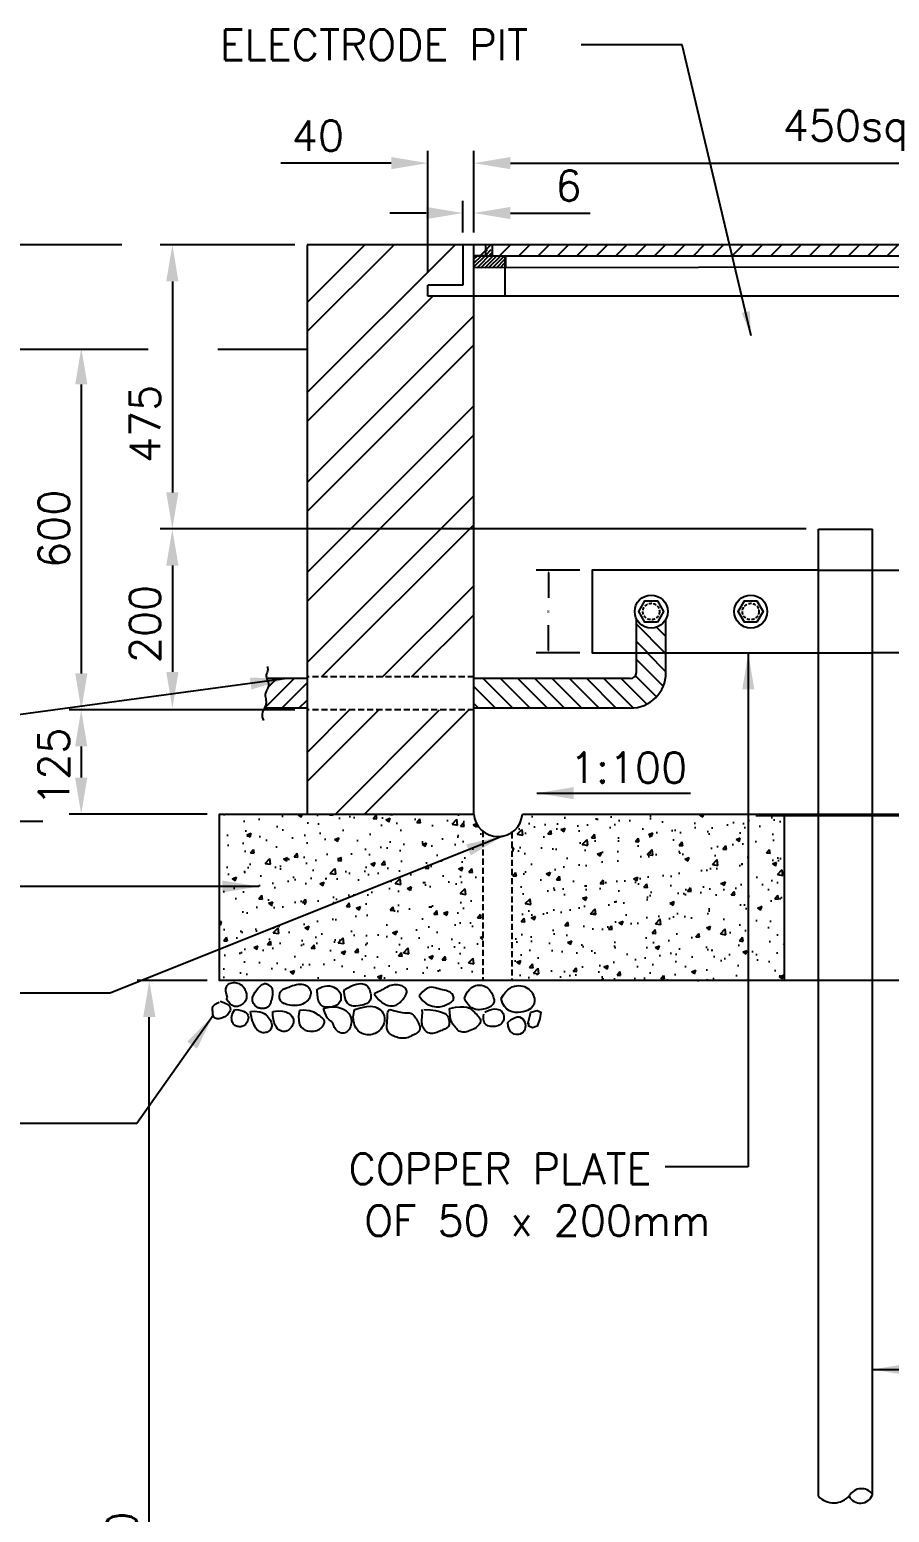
# Model space of a CAD drawing. Header units: inches. Extents: x 1917 to 3477, y 820 to 1550.
# Drawn here: x 2037.5 to 2108.1, y 891.2 to 1013 of the extents above; entities that cross this region are included whole.
import ezdxf
from ezdxf.enums import TextEntityAlignment as Align

# ---------------------------------------------------------------- set-up
doc = ezdxf.new("R2010")
doc.units = ezdxf.units.IN
doc.header["$MEASUREMENT"] = 0
doc.linetypes.add('DASHED', pattern=[0.75, 0.5, -0.25])
doc.linetypes.add('HIDDEN', pattern=[0.375, 0.25, -0.125])
doc.layers.get('DEFPOINTS').update_dxf_attribs({"color": 8})
for name, color, linetype in [('DIM', 1, 'Continuous'), ('DWG', 7, 'Continuous'), ('ELEC', 7, 'Continuous'), ('G-TEXT', 4, 'Continuous'), ('GROUNDING', 3, 'Continuous'), ('TXT30', 2, 'Continuous')]:
    doc.layers.add(name, color=color, linetype=linetype)
doc.styles.add('ROMANS', font='romans.shx')
doc.styles.add('romans1', font='romans.shx')
doc.styles.get("Standard").update_dxf_attribs({"font": 'arial.ttf'})
doc.dimstyles.new('SECTIONS', dxfattribs={"dimtxt": 2.5, "dimasz": 3, "dimexe": 1, "dimexo": 1, "dimgap": 1, "dimtad": 1, "dimdec": 0, "dimlfac": 20, "dimzin": 0, "dimdsep": 46, "dimtxsty": 'romans1', "dimcen": 0.625, "dimclrd": 1, "dimclre": 1, "dimclrt": 256, "dimadec": 0, "dimazin": 0, "dimtfac": 1, "dimtdec": 0, "dimtofl": 0, "dimtmove": 0, "dimatfit": 3, "dimfxl": 1, "dimtolj": 1, "dimtzin": 0, "dimarcsym": 0})
doc.dimstyles.get("Standard").update_dxf_attribs({"dimtxt": 0.18, "dimasz": 0.18, "dimexe": 0.18, "dimexo": 0.0625, "dimgap": 0.09, "dimtad": 0, "dimtih": 1, "dimtoh": 1, "dimdec": 4, "dimzin": 0, "dimdsep": 46, "dimtxsty": 'Standard', "dimcen": 0.09, "dimadec": 0, "dimazin": 0, "dimtfac": 1, "dimtdec": 4, "dimtofl": 0, "dimtmove": 0, "dimatfit": 3, "dimfxl": 1, "dimtolj": 1, "dimtzin": 0, "dimarcsym": 0})
pattern_1 = [(50, (-3340.1155, -1039.5532), (3.5863009, -0.3137607), [0.375, -4.125]), (355, (-3340.1155, -1039.5532), (-0.6937567, 3.7609607), [0.3, -3.3]), (100.4514, (-3339.8166, -1039.5794), (2.892547, 3.4471977), [0.318701, -3.5057106]), (46.1842, (-3340.1155, -1038.553), (5.3362052, -0.827595), [0.5625, -6.1875]), (96.6356, (-3339.671, -1038.622), (4.6733135, 4.8705894), [0.4780514, -5.258565]), (351.1842, (-3340.1155, -1038.553), (4.6733097, 4.870593), [0.45, -4.95]), (21, (-3339.6155, -1038.8032), (2.9845353, -2.0130945), [0.375, -4.125]), (326, (-3339.6155, -1038.8032), (1.2165767, 3.6257502), [0.3, -3.3]), (71.4514, (-3339.3668, -1038.971), (4.2011131, 1.6126525), [0.318701, -3.5057106]), (37.5, (-3340.1155, -1039.5532), (0.06079928, 1.66446927), [0, -3.26, 0, -3.35, 0, -3.3125]), (7.5, (-3340.1155, -1039.5532), (1.3153477, 1.97205856), [0, -1.91, 0, -3.185, 0, -1.2625]), (327.5, (-3341.2305, -1039.5532), (2.66911218, -0.11277436), [0, -1.25, 0, -3.9, 0, -5.175]), (317.5, (-3341.7305, -1039.5532), (2.9159308, 0.5005249), [0, -1.625, 0, -2.59, 0, -3.675])]

# ---------------------------------------------------------------- blocks, each defined once
blk = doc.blocks.new('*X11')
at = {"color": 0}
for p, q in [((90.09, 253.79), (91.12, 254.81)), ((90.09, 254.14), (90.77, 254.81)), ((90.09, 254.5), (90.41, 254.81)), ((90.37, 253.71), (91.75, 255.09)), ((90.72, 253.71), (91.83, 254.81)), ((91.08, 253.71), (92.18, 254.81)), ((91.15, 254.84), (91.67, 255.37)), ((91.15, 255.2), (91.32, 255.37)), ((91.43, 253.71), (92.53, 254.81)), ((91.78, 253.71), (92.89, 254.81)), ((92.14, 253.71), (92.95, 254.53)), ((92.49, 253.71), (92.95, 254.18)), ((92.84, 253.71), (92.95, 253.82))]:
    blk.add_line(p, q, dxfattribs=at)
blk = doc.blocks.new('*X10')
at = {"color": 0}
for p, q in [((89.59, 261.07), (90.59, 262.07)), ((91.36, 261.07), (92.36, 262.07)), ((93.13, 261.07), (94.13, 262.07)), ((94.89, 261.07), (95.89, 262.07)), ((96.66, 261.07), (97.66, 262.07)), ((98.43, 261.07), (99.43, 262.07)), ((100.2, 261.07), (101.2, 262.07)), ((101.97, 261.07), (102.97, 262.07)), ((103.73, 261.07), (104.73, 262.07)), ((105.5, 261.07), (106.5, 262.07)), ((107.27, 261.07), (108.27, 262.07)), ((109.04, 261.07), (110.04, 262.07)), ((110.8, 261.07), (111.8, 262.07)), ((112.57, 261.07), (113.57, 262.07)), ((114.34, 261.07), (115.34, 262.07)), ((116.11, 261.07), (117.11, 262.07)), ((117.88, 261.07), (118.88, 262.07)), ((119.64, 261.07), (120.64, 262.07)), ((121.41, 261.07), (122.41, 262.07)), ((123.18, 261.07), (124.18, 262.07)), ((124.95, 261.07), (125.95, 262.07)), ((126.71, 261.07), (127.71, 262.07)), ((128.48, 261.07), (129.48, 262.07)), ((130.25, 261.07), (131.25, 262.07)), ((132.02, 261.07), (133.02, 262.07)), ((133.79, 261.07), (134.79, 262.07)), ((135.55, 261.07), (136.55, 262.07)), ((137.32, 261.07), (138.32, 262.07)), ((139.09, 261.07), (140.09, 262.07)), ((140.86, 261.07), (141.86, 262.07)), ((142.62, 261.07), (143.62, 262.07)), ((144.39, 261.07), (145.39, 262.07)), ((146.16, 261.07), (147.16, 262.07)), ((147.93, 261.07), (148.93, 262.07)), ((149.7, 261.07), (150.7, 262.07)), ((151.46, 261.07), (152.46, 262.07)), ((153.23, 261.07), (154.23, 262.07)), ((155, 261.07), (156, 262.07)), ((156.77, 261.07), (157.77, 262.07)), ((158.53, 261.07), (159.53, 262.07)), ((160.3, 261.07), (161.3, 262.07))]:
    blk.add_line(p, q, dxfattribs=at)
blk = doc.blocks.new('*D65')
at = {"layer": 'DEFPOINTS', "color": 0, "transparency": 16777216}
for p in [(2073.99, 1002.01), (2073.99, 995.3), (2070.21, 991.99)]:
    blk.add_point(p, dxfattribs=at)
at = {"layer": 'DIM', "color": 1, "lineweight": -2, "transparency": 16777216}
for p, q in [((2070.21, 992.99), (2070.21, 1003.01)), ((2073.99, 996.3), (2073.99, 1003.01)), ((2067.21, 1002.01), (2058.16, 1002.01)), ((2076.99, 1002.01), (2079.99, 1002.01))]:
    blk.add_line(p, q, dxfattribs=at)
at = {"layer": 'DIM', "color": 1, "transparency": 16777216}
for points in [[(2067.21, 1002.51), (2067.21, 1001.51), (2070.21, 1002.01)], [(2076.99, 1002.51), (2076.99, 1001.51), (2073.99, 1002.01)]]:
    blk.add_solid(points, dxfattribs=at)
at = {"layer": 'DIM', "color": 7, "transparency": 16777216, "insert": (2061.19, 1004.26), "char_height": 2.5, "attachment_point": 5, "style": 'romans1'}
blk.add_mtext('\\A1;40', dxfattribs=at)
blk = doc.blocks.new('*D56')
at = {"layer": 'DEFPOINTS', "color": 0, "transparency": 16777216}
for p in [(2073.99, 997.91), (2073.09, 995.3), (2073.99, 995.3)]:
    blk.add_point(p, dxfattribs=at)
at = {"layer": 'DIM', "color": 1, "lineweight": -2, "transparency": 16777216}
for p, q in [((2073.09, 996.3), (2073.09, 998.91)), ((2073.99, 996.3), (2073.99, 998.91)), ((2070.09, 997.91), (2067.09, 997.91)), ((2076.99, 997.91), (2083.54, 997.91))]:
    blk.add_line(p, q, dxfattribs=at)
at = {"layer": 'DIM', "color": 1, "transparency": 16777216}
for points in [[(2070.09, 998.41), (2070.09, 997.41), (2073.09, 997.91)], [(2076.99, 998.41), (2076.99, 997.41), (2073.99, 997.91)]]:
    blk.add_solid(points, dxfattribs=at)
at = {"layer": 'DIM', "color": 7, "transparency": 16777216, "insert": (2081.76, 1000.16), "char_height": 2.5, "attachment_point": 5, "style": 'romans1'}
blk.add_mtext('\\A1;6', dxfattribs=at)
blk = doc.blocks.new('*D57')
at = {"layer": 'DEFPOINTS', "color": 0, "transparency": 16777216}
for p in [(2134.97, 1002.01), (2073.99, 999.33), (2134.97, 994.4)]:
    blk.add_point(p, dxfattribs=at)
at = {"layer": 'DIM', "color": 1, "lineweight": -2, "transparency": 16777216}
for p, q in [((2073.99, 1000.33), (2073.99, 1003.01)), ((2134.97, 995.4), (2134.97, 1003.01)), ((2076.99, 1002.01), (2131.97, 1002.01))]:
    blk.add_line(p, q, dxfattribs=at)
at = {"layer": 'DIM', "color": 1, "transparency": 16777216}
for points in [[(2076.99, 1002.51), (2076.99, 1001.51), (2073.99, 1002.01)], [(2131.97, 1002.51), (2131.97, 1001.51), (2134.97, 1002.01)]]:
    blk.add_solid(points, dxfattribs=at)
at = {"layer": 'DIM', "color": 7, "transparency": 16777216, "insert": (2104.48, 1004.68), "char_height": 2.5, "attachment_point": 5, "style": 'romans1'}
blk.add_mtext('\\A1;450sq', dxfattribs=at)
blk = doc.blocks.new('*D59')
at = {"layer": 'DEFPOINTS', "color": 0, "transparency": 16777216}
for p in [(2060.31, 995.3), (2049.25, 971.96), (2102.26, 971.96)]:
    blk.add_point(p, dxfattribs=at)
at = {"layer": 'DIM', "color": 1, "lineweight": -2, "transparency": 16777216}
for p, q in [((2059.31, 995.3), (2048.25, 995.3)), ((2049.25, 992.3), (2049.25, 974.96)), ((2101.26, 971.96), (2048.25, 971.96))]:
    blk.add_line(p, q, dxfattribs=at)
at = {"layer": 'DIM', "color": 1, "transparency": 16777216}
for points in [[(2048.75, 992.3), (2049.75, 992.3), (2049.25, 995.3)], [(2048.75, 974.96), (2049.75, 974.96), (2049.25, 971.96)]]:
    blk.add_solid(points, dxfattribs=at)
at = {"layer": 'DIM', "color": 7, "transparency": 16777216, "insert": (2047, 980.59), "char_height": 2.5, "attachment_point": 5, "rotation": 90, "style": 'romans1'}
blk.add_mtext('\\A1;475', dxfattribs=at)
blk = doc.blocks.new('*D60')
at = {"layer": 'DEFPOINTS', "color": 0, "transparency": 16777216}
for p in [(2049.25, 971.96), (2049.25, 957.22), (2049.25, 957.22)]:
    blk.add_point(p, dxfattribs=at)
at = {"layer": 'DIM', "color": 1, "lineweight": -2, "transparency": 16777216}
blk.add_line((2049.25, 968.96), (2049.25, 960.22), dxfattribs=at)
at = {"layer": 'DIM', "color": 1, "transparency": 16777216}
for points in [[(2048.75, 968.96), (2049.75, 968.96), (2049.25, 971.96)], [(2048.75, 960.22), (2049.75, 960.22), (2049.25, 957.22)]]:
    blk.add_solid(points, dxfattribs=at)
at = {"layer": 'DIM', "color": 7, "transparency": 16777216, "insert": (2047, 964.16), "char_height": 2.5, "attachment_point": 5, "rotation": 90, "style": 'romans1'}
blk.add_mtext('\\A1;200', dxfattribs=at)
blk = doc.blocks.new('*D61')
at = {"layer": 'DEFPOINTS', "color": 0, "transparency": 16777216}
for p in [(2041.78, 986.83), (2041.78, 957.1), (2060.31, 957.1)]:
    blk.add_point(p, dxfattribs=at)
at = {"layer": 'DIM', "color": 1, "lineweight": -2, "transparency": 16777216}
for p, q in [((2041.78, 983.83), (2041.78, 960.1)), ((2059.31, 957.1), (2040.78, 957.1))]:
    blk.add_line(p, q, dxfattribs=at)
at = {"layer": 'DIM', "color": 1, "transparency": 16777216}
for points in [[(2041.28, 983.83), (2042.28, 983.83), (2041.78, 986.83)], [(2041.28, 960.1), (2042.28, 960.1), (2041.78, 957.1)]]:
    blk.add_solid(points, dxfattribs=at)
at = {"layer": 'DIM', "color": 7, "transparency": 16777216, "insert": (2039.53, 971.97), "char_height": 2.5, "attachment_point": 5, "rotation": 90, "style": 'romans1'}
blk.add_mtext('\\A1;600', dxfattribs=at)
blk = doc.blocks.new('*D62')
at = {"layer": 'DEFPOINTS', "color": 0, "transparency": 16777216}
for p in [(2060.31, 957.1), (2041.77, 948.55), (2053.11, 948.55)]:
    blk.add_point(p, dxfattribs=at)
at = {"layer": 'DIM', "color": 1, "lineweight": -2, "transparency": 16777216}
for p, q in [((2059.31, 957.1), (2040.77, 957.1)), ((2041.77, 954.1), (2041.77, 951.55)), ((2052.11, 948.55), (2040.77, 948.55))]:
    blk.add_line(p, q, dxfattribs=at)
at = {"layer": 'DIM', "color": 1, "transparency": 16777216}
for points in [[(2041.27, 954.1), (2042.27, 954.1), (2041.77, 957.1)], [(2041.27, 951.55), (2042.27, 951.55), (2041.77, 948.55)]]:
    blk.add_solid(points, dxfattribs=at)
at = {"layer": 'DIM', "color": 7, "transparency": 16777216, "insert": (2039.52, 952.43), "char_height": 2.5, "attachment_point": 5, "rotation": 90, "style": 'romans1'}
blk.add_mtext('\\A1;125', dxfattribs=at)
blk = doc.blocks.new('*D63')
at = {"layer": 'DEFPOINTS', "color": 0, "transparency": 16777216}
for p in [(2046.11, 995.3), (2035.59, 947.94), (2039.63, 947.94)]:
    blk.add_point(p, dxfattribs=at)
at = {"layer": 'DIM', "color": 1, "lineweight": -2, "transparency": 16777216}
for p, q in [((2045.11, 995.3), (2034.59, 995.3)), ((2035.59, 992.3), (2035.59, 950.94)), ((2038.63, 947.94), (2034.59, 947.94))]:
    blk.add_line(p, q, dxfattribs=at)
at = {"layer": 'DIM', "color": 1, "transparency": 16777216}
for points in [[(2035.09, 992.3), (2036.09, 992.3), (2035.59, 995.3)], [(2035.09, 950.94), (2036.09, 950.94), (2035.59, 947.94)]]:
    blk.add_solid(points, dxfattribs=at)
at = {"layer": 'DIM', "color": 7, "transparency": 16777216, "insert": (2033.34, 971.62), "char_height": 2.5, "attachment_point": 5, "rotation": 90, "style": 'romans1'}
blk.add_mtext('\\A1;800', dxfattribs=at)
blk = doc.blocks.new('*D64')
at = {"layer": 'DEFPOINTS', "color": 0, "transparency": 16777216}
for p in [(2047.36, 934.87), (2053.11, 934.87), (2104.47, 839.09)]:
    blk.add_point(p, dxfattribs=at)
at = {"layer": 'DIM', "color": 1, "lineweight": -2, "transparency": 16777216}
for p, q in [((2052.11, 934.87), (2046.36, 934.87)), ((2047.36, 842.09), (2047.36, 931.87)), ((2103.47, 839.09), (2046.36, 839.09))]:
    blk.add_line(p, q, dxfattribs=at)
at = {"layer": 'DIM', "color": 1, "transparency": 16777216}
for points in [[(2046.86, 931.87), (2047.86, 931.87), (2047.36, 934.87)], [(2046.86, 842.09), (2047.86, 842.09), (2047.36, 839.09)]]:
    blk.add_solid(points, dxfattribs=at)
at = {"layer": 'DIM', "color": 7, "transparency": 16777216, "insert": (2045.11, 886.98), "char_height": 2.5, "attachment_point": 5, "rotation": 90, "style": 'romans1'}
blk.add_mtext('\\A1;3300', dxfattribs=at)
blk = doc.blocks.new('*D73')
at = {"layer": 'DEFPOINTS', "color": 0, "transparency": 16777216}
for p in [(2083.69, 968.57), (2080.11, 961.79), (2083.69, 961.79)]:
    blk.add_point(p, dxfattribs=at)
at = {"layer": 'DIM', "color": 0, "lineweight": -2, "transparency": 16777216}
for p, q in [((2082.69, 968.57), (2079.11, 968.57)), ((2080.11, 968.39), (2080.11, 966.31)), ((2080.11, 961.97), (2080.11, 964.05)), ((2082.69, 961.79), (2079.11, 961.79))]:
    blk.add_line(p, q, dxfattribs=at)
at = {"layer": 'DIM', "color": 0, "transparency": 16777216}
for points in [[(2080.08, 968.39), (2080.14, 968.39), (2080.11, 968.57)], [(2080.08, 961.97), (2080.14, 961.97), (2080.11, 961.79)]]:
    blk.add_solid(points, dxfattribs=at)
at = {"layer": 'DIM', "color": 0, "transparency": 16777216, "insert": (2080.11, 965.18), "char_height": 0.18, "attachment_point": 5, "rotation": 90}
blk.add_mtext('\\A1;50', dxfattribs=at)

msp = doc.modelspace()

# ---------------------------------------------------------------- hatches: boundary and pattern name
at = {"layer": 'DIM'}
h = msp.add_hatch(dxfattribs=at)
h.set_pattern_fill('ANSI31', color=256, scale=8, style=0)
h.set_pattern_definition([(135, (7933.1259, -388.6999), (0.70710678, 0.70710678), [])])
h.paths.add_polyline_path([(2087.32949, 964.58038, 0.621398209), (2089.75949, 964.58038), (2089.75949, 961.79268), (2087.32949, 961.79268)])
h = msp.add_hatch(dxfattribs=at)
h.set_pattern_fill('ANSI31', color=256, scale=8, style=0)
h.set_pattern_definition([(135, (7940.1365, -388.6999), (0.70710678, 0.70710678), [])])
h.paths.add_polyline_path([(2073.98966, 959.67441), (2086.82949, 959.67441, 0.414213562), (2087.32949, 960.17441), (2087.32949, 961.79268), (2089.75949, 961.79268), (2089.75949, 960.17441, -0.414213562), (2086.82949, 957.24441), (2073.98966, 957.24441)])
h = msp.add_hatch(dxfattribs=at)
h.set_pattern_fill('ANSI31', color=256, scale=8, style=0)
h.set_pattern_definition([(45, (-3731.1762, -388.6999), (-0.70710678, 0.70710678), [])])
h.paths.add_polyline_path([(2060.30966, 959.67441), (2056.99894, 959.67441), (2057.03366, 959.5837), (2057.07576, 959.47853), (2057.1373, 959.3076), (2057.15687, 959.11625), (2057.10252, 958.92621), (2057.02405, 958.76424), (2056.97523, 958.66588), (2056.9308, 958.56693), (2056.89631, 958.46682), (2056.87734, 958.36495), (2056.87736, 958.26074), (2056.89158, 958.1536), (2056.91312, 958.04296), (2056.93509, 957.92822), (2056.96004, 957.7364), (2056.93487, 957.55359), (2056.88983, 957.41663), (2056.80181, 957.24441), (2060.30966, 957.24441)])
h = msp.add_hatch(dxfattribs=at)
h.set_pattern_fill('AR-CONC', color=256, scale=0.5, style=0)
h.set_pattern_definition(pattern_1)
h.paths.add_polyline_path([(2074.72193, 947.14147, -0.20714679), (2073.98966, 948.5509), (2053.10966, 948.5509), (2053.10966, 934.8709), (2074.72193, 934.8709)])
h = msp.add_hatch(dxfattribs=at)
h.set_pattern_fill('AR-CONC', color=256, scale=0.5, style=0)
h.set_pattern_definition(pattern_1)
h.paths.add_polyline_path([(2099.44614, 948.5509), (2077.97798, 948.5509, -0.23024284), (2077.10428, 947.03638), (2077.10428, 934.8709), (2099.44614, 934.8709)])

# ---------------------------------------------------------------- linework, layer by layer
at = {"color": 0}
for p, q in [((2060.30966, 990.55462), (2065.05899, 995.30395)), ((2060.30966, 988.16813), (2067.44547, 995.30395)), ((2060.30966, 983.16686), (2072.44675, 995.30395)), ((2060.30966, 980.78037), (2070.61968, 991.0904)), ((2060.30966, 975.7791), (2073.98966, 989.4591)), ((2060.30966, 973.39262), (2073.98966, 987.07262)), ((2060.30966, 968.39134), (2073.98966, 982.07134)), ((2060.30966, 966.00486), (2073.98966, 979.68486)), ((2060.30966, 961.00358), (2073.98966, 974.68358)), ((2061.4975, 959.80494), (2073.98966, 972.2971)), ((2066.49878, 959.80494), (2073.98966, 967.29582)), ((2068.88526, 959.80494), (2073.98966, 964.90934)), ((2073.88654, 959.80494), (2073.98966, 959.90806)), ((2060.30966, 953.61582), (2063.79878, 957.10494)), ((2060.30966, 951.22934), (2066.18526, 957.10494)), ((2062.6325, 948.5509), (2071.18654, 957.10494)), ((2065.01898, 948.5509), (2073.57302, 957.10494))]:
    msp.add_line(p, q, dxfattribs=at)
msp.add_solid([(2096.62938, 989.85389), (2095.97886, 989.70802), (2096.74173, 987.82942)])
at = {"layer": 'DIM'}
for points in [[(2089.05266, 964.30033), (2088.03631, 964.30033), (2087.52814, 965.18051), (2088.03631, 966.0607), (2089.05266, 966.0607), (2089.56084, 965.18051)], [(2097.21932, 964.30033), (2096.20297, 964.30033), (2095.6948, 965.18051), (2096.20297, 966.0607), (2097.21932, 966.0607), (2097.7275, 965.18051)]]:
    msp.add_lwpolyline(points, close=True, dxfattribs=at)
at = {"layer": 'DIM', "linetype": 'Continuous'}
for centre in [(2088.54449, 965.18051), (2096.71115, 965.18051)]:
    msp.add_circle(centre, 1.35513, dxfattribs=at)
at = {"layer": 'DIM', "linetype": 'HIDDEN'}
for centre in [(2088.54449, 965.18051), (2096.71115, 965.18051)]:
    msp.add_circle(centre, 0.67757, dxfattribs=at)
at = {"layer": 'DWG'}
for p, q in [((2148.65066, 995.30395), (2060.30966, 995.30395)), ((2073.08966, 995.30395), (2073.08966, 991.9904)), ((2074.95155, 995.24782), (2074.95155, 994.40687)), ((2075.49379, 995.24782), (2075.49379, 994.40687)), ((2073.98966, 994.40395), (2138.90339, 994.40395)), ((2074.95155, 994.40687), (2074.00418, 994.40687)), ((2075.49379, 994.40687), (2076.57825, 994.40687)), ((2076.55115, 991.0904), (2076.55115, 994.38305)), ((2076.57825, 994.40687), (2076.57825, 993.41344)), ((2134.97066, 993.49398), (2074.00418, 993.41344)), ((2073.08966, 991.9904), (2070.20903, 991.9904)), ((2070.20903, 991.0904), (2070.20903, 991.9904)), ((2138.75129, 991.0904), (2070.20903, 991.0904)), ((2047.26686, 986.71102), (2021.00446, 986.71102)), ((2060.30966, 986.71102), (2052.98269, 986.71102)), ((2063.32355, 933.93348), (2063.39918, 934.16023)), ((2155.85066, 934.8709), (2099.44614, 934.8709)), ((2053.70384, 933.32882), (2053.77947, 933.47999)), ((2055.82155, 933.25324), (2055.82155, 933.47999))]:
    msp.add_line(p, q, dxfattribs=at)
at = {"layer": 'DWG', "linetype": 'DASHED'}
for p, q in [((2073.98966, 959.80494), (2060.30966, 959.80494)), ((2073.98966, 957.10494), (2060.30966, 957.10494)), ((2074.72193, 947.14147), (2074.72193, 934.8709)), ((2077.10428, 947.03638), (2077.10428, 934.8709))]:
    msp.add_line(p, q, dxfattribs=at)
at = {"layer": 'DWG'}
for points in [[(2060.30966, 995.30395), (2060.30966, 948.5509)], [(2073.98966, 948.5509), (2073.98966, 995.30395)], [(2155.85066, 934.8709), (2053.10966, 934.8709), (2053.10966, 948.5509), (2073.98966, 948.5509)], [(2077.97798, 948.5509), (2099.44614, 948.5509), (2099.44614, 934.8709)], [(2053.77947, 933.47999), (2053.69156, 933.76597), (2053.65056, 934.00346), (2053.65018, 934.1971), (2053.68414, 934.35155), (2053.74617, 934.47146), (2053.82999, 934.56147), (2053.92932, 934.62624), (2054.03788, 934.67041), (2054.15019, 934.69803), (2054.26389, 934.71066), (2054.37745, 934.70927), (2054.48931, 934.69482), (2054.59792, 934.66826), (2054.70174, 934.63056), (2054.79919, 934.58266), (2054.88875, 934.52555), (2054.96918, 934.4602), (2055.04061, 934.38777), (2055.10346, 934.30943), (2055.15819, 934.22637), (2055.20524, 934.13976), (2055.24505, 934.05079), (2055.27807, 933.96065), (2055.30473, 933.8705), (2055.32529, 933.78136), (2055.3392, 933.69355), (2055.34572, 933.60722), (2055.34412, 933.5225), (2055.33366, 933.43957), (2055.31359, 933.35855), (2055.28319, 933.27959), (2055.2417, 933.20285), (2055.18879, 933.12861), (2055.12569, 933.05769), (2055.05402, 932.99105), (2054.97541, 932.92965), (2054.89148, 932.87446), (2054.80386, 932.82642), (2054.71417, 932.7865), (2054.62403, 932.75566), (2054.53434, 932.73559), (2054.44303, 932.73096), (2054.34728, 932.74713), (2054.24429, 932.78951), (2054.13126, 932.86348), (2054.00538, 932.97443), (2053.86384, 933.12775), (2053.70384, 933.32882)], [(2055.82155, 933.47999), (2055.9348, 933.71612), (2056.04688, 933.91646), (2056.15658, 934.08417), (2056.26274, 934.22243), (2056.36418, 934.33441), (2056.4597, 934.42329), (2056.54814, 934.49225), (2056.6283, 934.54444), (2056.69945, 934.58274), (2056.76263, 934.60871), (2056.8193, 934.6236), (2056.87096, 934.62869), (2056.91907, 934.6252), (2056.9651, 934.61442), (2057.01055, 934.59757), (2057.05689, 934.57594), (2057.10514, 934.55049), (2057.15458, 934.52122), (2057.20402, 934.4878), (2057.25227, 934.44996), (2057.29816, 934.4074), (2057.34051, 934.35982), (2057.37813, 934.30692), (2057.40984, 934.24841), (2057.43476, 934.18422), (2057.45317, 934.11516), (2057.46568, 934.04226), (2057.47287, 933.96655), (2057.47533, 933.88907), (2057.47366, 933.81086), (2057.46844, 933.73294), (2057.46026, 933.65635), (2057.44965, 933.5819), (2057.43682, 933.50951), (2057.42193, 933.4389), (2057.40511, 933.36977), (2057.38653, 933.30181), (2057.36631, 933.23474), (2057.34462, 933.16826), (2057.3216, 933.10208), (2057.29728, 933.03612), (2057.27118, 932.97119), (2057.24272, 932.90832), (2057.2113, 932.84856), (2057.17634, 932.79293), (2057.13725, 932.74247), (2057.09342, 932.69821), (2057.04428, 932.66118), (2056.98953, 932.6321), (2056.93005, 932.6104), (2056.86702, 932.59519), (2056.80163, 932.5856), (2056.73505, 932.58073), (2056.66848, 932.57969), (2056.60309, 932.58161), (2056.54006, 932.5856), (2056.48029, 932.59108), (2056.42346, 932.59878), (2056.369, 932.60973), (2056.31632, 932.62496), (2056.26481, 932.64551), (2056.2139, 932.6724), (2056.16298, 932.70667), (2056.11148, 932.74936), (2056.05921, 932.80098), (2056.00768, 932.85998), (2055.95881, 932.92429), (2055.91452, 932.99185), (2055.87673, 933.0606), (2055.84735, 933.12845), (2055.82832, 933.19336), (2055.82155, 933.25324)], [(2058.46696, 934.20503), (2058.63143, 934.27322), (2058.79639, 934.33984), (2058.96076, 934.40268), (2059.12347, 934.4595), (2059.28341, 934.50809), (2059.43952, 934.54623), (2059.5907, 934.57168), (2059.73588, 934.58223), (2059.87395, 934.57622), (2060.00374, 934.55419), (2060.12409, 934.51724), (2060.23379, 934.4665), (2060.33168, 934.40306), (2060.41657, 934.32803), (2060.48728, 934.24252), (2060.54263, 934.14763), (2060.58163, 934.04464), (2060.60408, 933.93545), (2060.60999, 933.82213), (2060.59935, 933.70674), (2060.57217, 933.59135), (2060.52845, 933.47802), (2060.46818, 933.36883), (2060.39136, 933.26584), (2060.29833, 933.17092), (2060.19076, 933.08515), (2060.07062, 933.00942), (2059.93993, 932.94461), (2059.80067, 932.89162), (2059.65483, 932.85132), (2059.50441, 932.8246), (2059.35141, 932.81234), (2059.19793, 932.81482), (2059.04654, 932.82978), (2058.8999, 932.85437), (2058.76069, 932.88572), (2058.63159, 932.92097), (2058.51527, 932.95725), (2058.4144, 932.99169), (2058.33166, 933.02144)], [(2061.06892, 934.08465), (2061.31863, 934.25237), (2061.5563, 934.36356), (2061.78053, 934.42543), (2061.98991, 934.44524), (2062.18304, 934.43021), (2062.35852, 934.38757), (2062.51494, 934.32456), (2062.65091, 934.24841), (2062.7655, 934.1653), (2062.85978, 934.07717), (2062.9353, 933.98491), (2062.99362, 933.88939), (2063.03627, 933.79152), (2063.06482, 933.69217), (2063.08081, 933.59223), (2063.08579, 933.49259), (2063.08089, 933.39415), (2063.06551, 933.29792), (2063.0386, 933.20495), (2062.99913, 933.11625), (2062.94608, 933.03287), (2062.87839, 932.95583), (2062.79506, 932.88618), (2062.69502, 932.82494), (2062.57818, 932.7731), (2062.44804, 932.73145), (2062.30903, 932.70072), (2062.1656, 932.68165), (2062.02216, 932.67498), (2061.88315, 932.68145), (2061.75301, 932.7018), (2061.63617, 932.73676), (2061.53604, 932.78666), (2061.45201, 932.85014), (2061.38246, 932.92542), (2061.32576, 933.01075), (2061.28028, 933.10434), (2061.24441, 933.20443), (2061.21652, 933.30924), (2061.19497, 933.417), (2061.17833, 933.52588), (2061.16582, 933.63372), (2061.15686, 933.73833), (2061.15086, 933.83748), (2061.14721, 933.92898), (2061.14534, 934.01062), (2061.14465, 934.08018), (2061.14455, 934.13545)], [(2063.42282, 934.16023), (2063.6942, 934.31297), (2063.94172, 934.43264), (2064.16634, 934.52161), (2064.36902, 934.58223), (2064.55073, 934.61688), (2064.71242, 934.6279), (2064.85506, 934.61766), (2064.9796, 934.58853), (2065.0871, 934.54282), (2065.17902, 934.48264), (2065.25691, 934.41006), (2065.32231, 934.32714), (2065.37678, 934.23596), (2065.42187, 934.13858), (2065.45914, 934.03707), (2065.49012, 933.93348), (2065.51587, 933.82971), (2065.53542, 933.72681), (2065.54729, 933.62569), (2065.55, 933.52723), (2065.54207, 933.43231), (2065.52203, 933.34182), (2065.4884, 933.25664), (2065.4397, 933.17766), (2065.37478, 933.1056), (2065.29375, 933.04047), (2065.19707, 932.98213), (2065.08517, 932.93044), (2064.9585, 932.88525), (2064.8175, 932.8464), (2064.66262, 932.81375), (2064.49429, 932.78715), (2064.31419, 932.76872), (2064.12893, 932.76963), (2063.94632, 932.80331), (2063.7742, 932.8832), (2063.6204, 933.02273), (2063.49275, 933.23533), (2063.39907, 933.53444), (2063.34719, 933.93348)], [(2065.80508, 933.78232), (2066.00493, 933.5014), (2066.2056, 933.27804), (2066.40434, 933.10606), (2066.59843, 932.97926), (2066.78514, 932.89142), (2066.96173, 932.83636), (2067.12546, 932.80787), (2067.27361, 932.79975), (2067.40431, 932.80664), (2067.51912, 932.82652), (2067.6205, 932.85821), (2067.71087, 932.90052), (2067.79267, 932.95229), (2067.86834, 933.01232), (2067.94031, 933.07944), (2068.01103, 933.15247), (2068.08223, 933.23026), (2068.15284, 933.3119), (2068.22109, 933.39648), (2068.2852, 933.48314), (2068.3434, 933.57097), (2068.39392, 933.6591), (2068.43499, 933.74664), (2068.46483, 933.83271), (2068.48189, 933.91646), (2068.48551, 933.99726), (2068.47524, 934.07451), (2068.45065, 934.14763), (2068.41128, 934.21603), (2068.3567, 934.27912), (2068.28646, 934.3363), (2068.20011, 934.38698), (2068.09784, 934.43055), (2067.98228, 934.4663), (2067.85667, 934.49349), (2067.72426, 934.51138), (2067.58831, 934.51922), (2067.45206, 934.5163), (2067.31877, 934.50185), (2067.19168, 934.47516), (2067.07212, 934.43557), (2066.95375, 934.38285), (2066.82829, 934.31683), (2066.68746, 934.23739), (2066.523, 934.14436), (2066.32663, 934.03761), (2066.09008, 933.91698), (2065.80508, 933.78232)], [(2069.51108, 933.63115), (2069.6345, 933.4217), (2069.77521, 933.24517), (2069.92921, 933.09905), (2070.09251, 932.98083), (2070.26113, 932.888), (2070.43108, 932.81805), (2070.59838, 932.76848), (2070.75902, 932.73676), (2070.90985, 932.72052), (2071.05092, 932.71787), (2071.18313, 932.72702), (2071.30736, 932.74621), (2071.4245, 932.77367), (2071.53544, 932.80762), (2071.64106, 932.8463), (2071.74225, 932.88793), (2071.83952, 932.93113), (2071.93192, 932.97611), (2072.01812, 933.02344), (2072.09678, 933.07373), (2072.16658, 933.12757), (2072.22618, 933.18553), (2072.27426, 933.24822), (2072.3095, 933.31623), (2072.33072, 933.38972), (2072.33746, 933.4672), (2072.32944, 933.54674), (2072.30634, 933.62643), (2072.26789, 933.70435), (2072.21377, 933.77858), (2072.1437, 933.8472), (2072.05739, 933.90829), (2071.95497, 933.96059), (2071.83837, 934.00543), (2071.70995, 934.0448), (2071.57208, 934.08071), (2071.42711, 934.11515), (2071.27742, 934.1501), (2071.12537, 934.18755), (2070.97332, 934.22952), (2070.82259, 934.27536), (2070.67039, 934.31405), (2070.51287, 934.33193), (2070.34619, 934.31533), (2070.16652, 934.25061), (2069.97, 934.12411), (2069.7528, 933.92218), (2069.51108, 933.63115)], [(2073.21709, 933.40441), (2073.34046, 933.71192), (2073.48082, 933.95838), (2073.63388, 934.15008), (2073.79536, 934.29329), (2073.96098, 934.39427), (2074.12645, 934.45931), (2074.28749, 934.49468), (2074.43982, 934.50665), (2074.58, 934.50071), (2074.70808, 934.47919), (2074.82492, 934.44365), (2074.93143, 934.39564), (2075.02848, 934.3367), (2075.11697, 934.26839), (2075.19777, 934.19225), (2075.27178, 934.10984), (2075.33971, 934.02265), (2075.40158, 933.93191), (2075.45724, 933.83881), (2075.50656, 933.74453), (2075.54937, 933.65025), (2075.58554, 933.55715), (2075.61491, 933.46641), (2075.63734, 933.37921), (2075.6525, 933.29647), (2075.6594, 933.21801), (2075.65684, 933.14339), (2075.64364, 933.07216), (2075.61863, 933.00388), (2075.58061, 932.93812), (2075.52842, 932.87442), (2075.46086, 932.81234), (2075.37723, 932.75176), (2075.27867, 932.69376), (2075.16682, 932.63974), (2075.0433, 932.59111), (2074.90974, 932.54927), (2074.76776, 932.51562), (2074.61898, 932.49157), (2074.46503, 932.47852), (2074.30749, 932.47878), (2074.14773, 932.4983), (2073.98708, 932.54396), (2073.82688, 932.6226), (2073.66845, 932.7411), (2073.51312, 932.90633), (2073.36222, 933.12514), (2073.21709, 933.40441)], [(2076.2424, 933.40441), (2076.41582, 933.68858), (2076.59456, 933.92049), (2076.77685, 934.10458), (2076.96091, 934.24526), (2077.14497, 934.34697), (2077.32726, 934.41414), (2077.506, 934.45119), (2077.67942, 934.46256), (2077.8459, 934.4522), (2078.00441, 934.42221), (2078.15405, 934.37421), (2078.29394, 934.30982), (2078.42319, 934.23067), (2078.54093, 934.13838), (2078.64625, 934.03458), (2078.73828, 933.92089), (2078.81615, 933.799), (2078.87911, 933.67091), (2078.9264, 933.53869), (2078.9573, 933.40441), (2078.97106, 933.27012), (2078.96695, 933.1379), (2078.94423, 933.00981), (2078.90215, 932.88793), (2078.8401, 932.77409), (2078.75788, 932.66925), (2078.65542, 932.57416), (2078.53265, 932.48954), (2078.3895, 932.41615), (2078.22589, 932.35472), (2078.04174, 932.30598), (2077.83699, 932.27067), (2077.61311, 932.25118), (2077.37778, 932.2565), (2077.14023, 932.29724), (2076.9097, 932.38404), (2076.69542, 932.52753), (2076.50662, 932.73834), (2076.35254, 933.02709), (2076.2424, 933.40441)], [(2053.17441, 933.17766), (2053.47376, 933.06441), (2053.69734, 932.9519), (2053.85444, 932.84086), (2053.95437, 932.73204), (2054.00644, 932.62617), (2054.01996, 932.52399), (2054.00422, 932.42624), (2053.96855, 932.33366), (2053.92086, 932.24688), (2053.86357, 932.16615), (2053.79771, 932.09163), (2053.72432, 932.02345), (2053.64443, 931.96177), (2053.55907, 931.90673), (2053.46928, 931.85849), (2053.37609, 931.81718), (2053.28069, 931.78308), (2053.18485, 931.75695), (2053.09048, 931.73967), (2052.99951, 931.73215), (2052.91385, 931.73525), (2052.83544, 931.74986), (2052.76618, 931.77687), (2052.708, 931.81718), (2052.66221, 931.87103), (2052.62764, 931.93626), (2052.60253, 932.01004), (2052.5851, 932.08959), (2052.57358, 932.17208), (2052.56619, 932.25473), (2052.56117, 932.33471), (2052.55674, 932.40924), (2052.55177, 932.47618), (2052.54768, 932.53619), (2052.54655, 932.59059), (2052.55044, 932.64071), (2052.56142, 932.68787), (2052.58156, 932.73342), (2052.61292, 932.77866), (2052.65758, 932.82494), (2052.71635, 932.87302), (2052.78502, 932.92139), (2052.85811, 932.96799), (2052.93018, 933.01075), (2052.99574, 933.04761), (2053.04934, 933.07649), (2053.0855, 933.09534), (2053.09877, 933.10208)], [(2054.38453, 932.49742), (2054.66897, 932.46221), (2054.90155, 932.41416), (2055.08716, 932.35459), (2055.23067, 932.28484), (2055.33696, 932.20623), (2055.41089, 932.1201), (2055.45735, 932.02776), (2055.48121, 931.93055), (2055.48682, 931.82994), (2055.47648, 931.72801), (2055.45196, 931.62696), (2055.41503, 931.52902), (2055.36746, 931.43638), (2055.31103, 931.35128), (2055.24751, 931.27592), (2055.17867, 931.21252), (2055.10614, 931.16272), (2055.03095, 931.12591), (2054.95399, 931.10091), (2054.87614, 931.08655), (2054.79829, 931.08162), (2054.72133, 931.08497), (2054.64614, 931.0954), (2054.57361, 931.11174), (2054.50455, 931.13317), (2054.43948, 931.16036), (2054.37884, 931.19433), (2054.32308, 931.23614), (2054.27263, 931.28679), (2054.22795, 931.34734), (2054.18947, 931.41882), (2054.15763, 931.50225), (2054.13326, 931.59823), (2054.11863, 931.70557), (2054.11642, 931.82266), (2054.12927, 931.94787), (2054.15985, 932.07957), (2054.21081, 932.21615), (2054.28482, 932.35597), (2054.38453, 932.49742)], [(2055.67029, 932.34625), (2055.96162, 932.35928), (2056.21409, 932.34419), (2056.43142, 932.30473), (2056.61727, 932.24469), (2056.77536, 932.16781), (2056.90936, 932.07788), (2057.02299, 931.97864), (2057.11992, 931.87386), (2057.20318, 931.76685), (2057.27315, 931.65902), (2057.32953, 931.55135), (2057.37202, 931.44478), (2057.40034, 931.34027), (2057.41417, 931.23879), (2057.41324, 931.1413), (2057.39724, 931.04875), (2057.36619, 930.9621), (2057.32141, 930.88224), (2057.26451, 930.81005), (2057.19712, 930.74642), (2057.12088, 930.69225), (2057.03739, 930.6484), (2056.94829, 930.61578), (2056.8552, 930.59526), (2056.75965, 930.58769), (2056.66277, 930.59378), (2056.56559, 930.61419), (2056.46916, 930.64958), (2056.37449, 930.70062), (2056.28264, 930.76798), (2056.19462, 930.85231), (2056.11148, 930.95428), (2056.0341, 931.07428), (2055.96277, 931.21163), (2055.89765, 931.36537), (2055.83889, 931.53453), (2055.78662, 931.71816), (2055.741, 931.9153), (2055.70217, 932.12498), (2055.67029, 932.34625)], [(2057.48547, 932.34625), (2057.92463, 932.37595), (2058.28306, 932.35708), (2058.56867, 932.29776), (2058.78935, 932.20611), (2058.95301, 932.09025), (2059.06756, 931.9583), (2059.14089, 931.81838), (2059.18091, 931.67861), (2059.19471, 931.54577), (2059.18613, 931.42135), (2059.1582, 931.30549), (2059.11394, 931.19834), (2059.05639, 931.10005), (2058.98858, 931.01077), (2058.91352, 930.93063), (2058.83426, 930.8598), (2058.75322, 930.79863), (2058.67049, 930.74839), (2058.58553, 930.71055), (2058.49785, 930.68659), (2058.40692, 930.67798), (2058.31221, 930.68619), (2058.21323, 930.71272), (2058.10944, 930.75902), (2058.0012, 930.82722), (2057.8923, 930.922), (2057.78738, 931.04866), (2057.6911, 931.21252), (2057.60812, 931.41889), (2057.54308, 931.6731), (2057.50065, 931.98045), (2057.48547, 932.34625)], [(2059.67882, 932.42184), (2059.60915, 931.938), (2059.61777, 931.55559), (2059.69079, 931.26263), (2059.81433, 931.04718), (2059.97451, 930.89727), (2060.15744, 930.80095), (2060.34923, 930.74625), (2060.53599, 930.72123), (2060.70639, 930.7156), (2060.85921, 930.72576), (2060.99577, 930.7498), (2061.11742, 930.78579), (2061.22548, 930.83182), (2061.32128, 930.88598), (2061.40614, 930.94633), (2061.4814, 931.01096), (2061.54808, 931.07816), (2061.60588, 931.14697), (2061.65424, 931.21667), (2061.69255, 931.28652), (2061.72022, 931.35578), (2061.73666, 931.42371), (2061.74129, 931.48958), (2061.73351, 931.55264), (2061.71291, 931.61249), (2061.67974, 931.67005), (2061.63447, 931.72657), (2061.57752, 931.78332), (2061.50935, 931.84155), (2061.43039, 931.9025), (2061.34109, 931.96744), (2061.2419, 932.03762), (2061.13234, 932.11329), (2061.00831, 932.19066), (2060.86477, 932.26493), (2060.69671, 932.33129), (2060.49911, 932.38497), (2060.26695, 932.42115), (2059.99519, 932.43504), (2059.67882, 932.42184)], [(2061.64528, 932.573), (2061.97643, 932.66234), (2062.28786, 932.70665), (2062.57758, 932.71051), (2062.84358, 932.6785), (2063.08389, 932.6152), (2063.29649, 932.52517), (2063.47941, 932.413), (2063.63064, 932.28327), (2063.74897, 932.14037), (2063.83636, 931.98802), (2063.89554, 931.82977), (2063.92923, 931.66916), (2063.94017, 931.50973), (2063.9311, 931.35502), (2063.90474, 931.20858), (2063.86384, 931.07395), (2063.8109, 930.9541), (2063.74763, 930.84976), (2063.67549, 930.76106), (2063.59597, 930.68816), (2063.51054, 930.63121), (2063.42068, 930.59034), (2063.32786, 930.56571), (2063.23356, 930.55747), (2063.13927, 930.56544), (2063.04645, 930.58817), (2062.95659, 930.6239), (2062.87116, 930.67084), (2062.79163, 930.72723), (2062.7195, 930.7913), (2062.65622, 930.86127), (2062.60329, 930.93538), (2062.56142, 931.01187), (2062.52835, 931.0891), (2062.50103, 931.16545), (2062.47645, 931.23929), (2062.45157, 931.30899), (2062.42337, 931.37293), (2062.38881, 931.4295), (2062.34488, 931.47705), (2062.28923, 931.5164), (2062.22227, 931.55795), (2062.14512, 931.61456), (2062.05889, 931.69908), (2061.96468, 931.82434), (2061.86361, 932.00318), (2061.75677, 932.24845), (2061.64528, 932.573)], [(2064.21679, 932.49742), (2064.59137, 932.61844), (2064.92319, 932.70035), (2065.21556, 932.74653), (2065.47182, 932.76038), (2065.69528, 932.7453), (2065.88928, 932.70468), (2066.05713, 932.64191), (2066.20215, 932.5604), (2066.32713, 932.46334), (2066.43269, 932.35314), (2066.5189, 932.23202), (2066.58583, 932.10218), (2066.63355, 931.96586), (2066.66215, 931.82525), (2066.67169, 931.68257), (2066.66225, 931.54004), (2066.63413, 931.39975), (2066.58859, 931.2633), (2066.52709, 931.13216), (2066.45111, 931.00781), (2066.36213, 930.89173), (2066.26163, 930.7854), (2066.15109, 930.69028), (2066.03198, 930.60786), (2065.9058, 930.53938), (2065.77415, 930.48523), (2065.63867, 930.44555), (2065.50097, 930.42048), (2065.36268, 930.41017), (2065.22542, 930.41477), (2065.09083, 930.43443), (2064.96051, 930.46929), (2064.83598, 930.51937), (2064.71825, 930.58414), (2064.6082, 930.66293), (2064.50672, 930.75509), (2064.41469, 930.85993), (2064.333, 930.97681), (2064.26253, 931.10506), (2064.20418, 931.24401), (2064.15871, 931.39268), (2064.12638, 931.5488), (2064.10735, 931.70979), (2064.10176, 931.87308), (2064.10977, 932.03606), (2064.13151, 932.19617), (2064.16713, 932.35082), (2064.21679, 932.49742)], [(2067.09083, 932.49742), (2067.50208, 932.37905), (2067.83525, 932.30157), (2068.10091, 932.25628), (2068.30962, 932.23445), (2068.47196, 932.22739), (2068.59847, 932.22638), (2068.69972, 932.22272), (2068.78627, 932.20768), (2068.86696, 932.17445), (2068.94374, 932.12364), (2069.01682, 932.05777), (2069.08644, 931.97936), (2069.1528, 931.89091), (2069.21613, 931.79493), (2069.27666, 931.69394), (2069.33461, 931.59043), (2069.38983, 931.48665), (2069.44077, 931.38376), (2069.4855, 931.28264), (2069.52211, 931.18417), (2069.54868, 931.08925), (2069.56328, 930.99876), (2069.56399, 930.91358), (2069.5489, 930.8346), (2069.51677, 930.76242), (2069.46913, 930.69643), (2069.4082, 930.63576), (2069.33618, 930.57951), (2069.25531, 930.52681), (2069.16778, 930.47677), (2069.07583, 930.4285), (2068.98165, 930.38111), (2068.88699, 930.33412), (2068.79159, 930.2886), (2068.69471, 930.24604), (2068.59561, 930.2079), (2068.49356, 930.17567), (2068.38782, 930.15082), (2068.27764, 930.13483), (2068.1623, 930.12917), (2068.04156, 930.13488), (2067.91728, 930.15121), (2067.79182, 930.177), (2067.66753, 930.21105), (2067.5468, 930.25219), (2067.43197, 930.29923), (2067.32541, 930.35099), (2067.22949, 930.4063), (2067.14606, 930.46422), (2067.07488, 930.52479), (2067.01523, 930.58832), (2066.96636, 930.6551), (2066.92753, 930.72541), (2066.89801, 930.79957), (2066.87706, 930.87786), (2066.86394, 930.96057), (2066.85779, 931.04789), (2066.85734, 931.13949), (2066.86117, 931.23493), (2066.86788, 931.33376), (2066.87606, 931.43555), (2066.88432, 931.53984), (2066.89125, 931.64621), (2066.89545, 931.75419), (2066.89635, 931.86311), (2066.89673, 931.97129), (2066.90021, 932.07682), (2066.91042, 932.17777), (2066.93096, 932.27222), (2066.96547, 932.35826), (2067.01755, 932.43397), (2067.09083, 932.49742)], [(2069.88925, 932.49742), (2070.42514, 932.46055), (2070.85091, 932.40796), (2071.18051, 932.34164), (2071.4279, 932.26358), (2071.60705, 932.17579), (2071.73191, 932.08024), (2071.81644, 931.97893), (2071.87461, 931.87386), (2071.9181, 931.76697), (2071.94955, 931.66001), (2071.96933, 931.55467), (2071.97781, 931.45265), (2071.97536, 931.35565), (2071.96235, 931.26537), (2071.93915, 931.1835), (2071.90612, 931.11174), (2071.86368, 931.05117), (2071.81237, 931.00033), (2071.75279, 930.95718), (2071.68552, 930.91963), (2071.61117, 930.88563), (2071.53032, 930.85311), (2071.44356, 930.81999), (2071.35148, 930.78422), (2071.25475, 930.74446), (2071.15432, 930.70234), (2071.05124, 930.66021), (2070.94653, 930.62045), (2070.84123, 930.58542), (2070.73637, 930.55747), (2070.63299, 930.53897), (2070.53213, 930.53227), (2070.43473, 930.53916), (2070.34147, 930.55904), (2070.25293, 930.59073), (2070.16972, 930.63305), (2070.09241, 930.68482), (2070.0216, 930.74485), (2069.95789, 930.81197), (2069.90185, 930.88499), (2069.85394, 930.96289), (2069.81401, 931.04521), (2069.78176, 931.13167), (2069.75689, 931.22196), (2069.73911, 931.3158), (2069.72813, 931.41289), (2069.72365, 931.51293), (2069.72538, 931.61562), (2069.73264, 931.72068), (2069.7433, 931.8278), (2069.75485, 931.9367), (2069.76477, 932.04707), (2069.77055, 932.15863), (2069.76969, 932.27106), (2069.75967, 932.38409), (2069.73798, 932.49742)], [(2072.00696, 932.573), (2072.47314, 932.68094), (2072.85764, 932.7279), (2073.17093, 932.7238), (2073.4235, 932.6785), (2073.62586, 932.60191), (2073.78847, 932.50391), (2073.92184, 932.3944), (2074.03644, 932.28327), (2074.14083, 932.17855), (2074.23577, 932.08093), (2074.32007, 931.9892), (2074.39255, 931.90221), (2074.45203, 931.81875), (2074.49733, 931.73766), (2074.52727, 931.65774), (2074.54066, 931.57783), (2074.53665, 931.49703), (2074.51565, 931.41564), (2074.4784, 931.33426), (2074.42564, 931.25346), (2074.3581, 931.17384), (2074.27654, 931.09599), (2074.18168, 931.02051), (2074.07426, 930.94798), (2073.95542, 930.87916), (2073.82786, 930.81551), (2073.69469, 930.75865), (2073.55901, 930.71021), (2073.42392, 930.6718), (2073.29252, 930.64506), (2073.16792, 930.6316), (2073.05322, 930.63305), (2072.95065, 930.65048), (2072.85901, 930.68275), (2072.77624, 930.72816), (2072.70026, 930.785), (2072.62901, 930.85159), (2072.56042, 930.92623), (2072.49242, 931.00721), (2072.42294, 931.09284), (2072.35078, 931.18305), (2072.27818, 931.28426), (2072.20823, 931.40451), (2072.14405, 931.55185), (2072.08873, 931.73432), (2072.04537, 931.95998), (2072.01708, 932.23685), (2072.00696, 932.573)], [(2074.88101, 932.27067), (2075.12402, 932.39182), (2075.34318, 932.47459), (2075.53944, 932.5231), (2075.71376, 932.54151), (2075.8671, 932.53393), (2076.00043, 932.5045), (2076.11471, 932.45736), (2076.21089, 932.39664), (2076.28993, 932.32605), (2076.3528, 932.24764), (2076.40045, 932.16303), (2076.43384, 932.07384), (2076.45395, 931.9817), (2076.46171, 931.88823), (2076.45811, 931.79506), (2076.44409, 931.7038), (2076.4204, 931.61594), (2076.38697, 931.53236), (2076.34349, 931.4538), (2076.28967, 931.381), (2076.22521, 931.3147), (2076.14983, 931.25562), (2076.06321, 931.20452), (2075.96508, 931.16213), (2075.85574, 931.12916), (2075.73798, 931.10623), (2075.6152, 931.09393), (2075.4908, 931.09284), (2075.36817, 931.10357), (2075.2507, 931.1267), (2075.14181, 931.16282), (2075.04488, 931.21252), (2074.96272, 931.27629), (2074.89578, 931.35423), (2074.84391, 931.44635), (2074.80695, 931.55264), (2074.78477, 931.6731), (2074.77721, 931.80773), (2074.78413, 931.95653), (2074.80538, 932.11951)], [(2076.77183, 931.43926), (2077.0646, 931.67336), (2077.32007, 931.81688), (2077.53994, 931.88202), (2077.7259, 931.88095), (2077.87967, 931.82585), (2078.00293, 931.7289), (2078.09738, 931.60228), (2078.16473, 931.45816), (2078.20641, 931.30744), (2078.22284, 931.15583), (2078.21414, 931.00776), (2078.18049, 930.86767), (2078.12202, 930.73998), (2078.03887, 930.62911), (2077.93121, 930.53951), (2077.79917, 930.47559), (2077.64465, 930.44182), (2077.47645, 930.44282), (2077.30516, 930.48323), (2077.14133, 930.5677), (2076.99551, 930.7009), (2076.87829, 930.88745), (2076.8002, 931.13203), (2076.77183, 931.43926)], [(2078.43575, 931.2881), (2078.66265, 932.27067), (2079.19208, 932.42184), (2079.49461, 932.27067), (2079.41898, 931.74159), (2079.19208, 931.13693), (2078.81391, 930.98577), (2078.51138, 931.13693), (2078.51138, 931.36368)]]:
    msp.add_lwpolyline(points, dxfattribs=at)
msp.add_arc((2075.98382, 948.69202), 1.99915, 184.0479241, 355.9520759, dxfattribs=at)
at = {"layer": 'ELEC', "color": 1}
for p, q in [((2102.26302, 892.51561), (2102.26302, 971.95618)), ((2102.26302, 971.95618), (2106.6973, 971.95618)), ((2106.6973, 892.63663), (2106.6973, 971.95618))]:
    msp.add_line(p, q, dxfattribs=at)
for centre, radius, start, end in [((2105.71075, 893.00389), 1.05269, 207.635395, 339.581282), ((2105.79975, 892.03345), 1.11, 36.0409786, 151.0629423), ((2103.52057, 893.71618), 1.73861, 223.6721769, 318.7803413)]:
    msp.add_arc(centre, radius, start, end, dxfattribs=at)
at = {"layer": 'G-TEXT', "const_width": 0.27}
msp.add_lwpolyline([(2097.10975, 948.46471), (2116.90975, 948.46471)], dxfattribs=at)
at = {"layer": 'G-TEXT', "color": 7}
msp.add_arc((2058.64361, 933.58957), 0.64031, 106.0144229, 249.0251588, dxfattribs=at)
at = {"layer": 'GROUNDING'}
for p, q in [((2087.32949, 960.17441), (2087.32949, 964.58038)), ((2089.75949, 960.17441), (2089.75949, 964.58038)), ((2060.30966, 959.67441), (2056.99894, 959.67441)), ((2086.82949, 959.67441), (2073.98966, 959.67441)), ((2060.30966, 957.24441), (2056.80102, 957.24441)), ((2086.82949, 957.24441), (2073.98966, 957.24441))]:
    msp.add_line(p, q, dxfattribs=at)
for points in [[(2102.26302, 968.56835), (2083.6945, 968.56835), (2083.6945, 961.79268), (2106.6973, 961.79268), (2106.6973, 961.79268), (2106.6973, 961.79268)], [(2102.26302, 968.56835), (2125.26582, 968.56835), (2125.26582, 961.79268), (2106.6973, 961.79268)], [(2057.03418, 960.67441), (2057.06204, 960.59049), (2057.08265, 960.41428), (2057.06572, 960.27587), (2057.02769, 960.16446), (2056.98503, 960.06924), (2056.95418, 959.97942), (2056.94779, 959.88617), (2056.96321, 959.78849), (2056.99399, 959.68734), (2057.03366, 959.5837), (2057.07576, 959.47853), (2057.11383, 959.3728), (2057.14141, 959.26748), (2057.15204, 959.16353), (2057.14126, 959.06166), (2057.11263, 958.96154), (2057.0717, 958.8626), (2057.02405, 958.76424), (2056.97523, 958.66588), (2056.9308, 958.56693), (2056.89631, 958.46682), (2056.87734, 958.36495), (2056.87736, 958.26074), (2056.89158, 958.1536), (2056.91312, 958.04296), (2056.93509, 957.92822), (2056.95062, 957.8088), (2056.95284, 957.68412), (2056.93487, 957.55359), (2056.88983, 957.41663), (2056.81576, 957.27172), (2056.73043, 957.11365), (2056.65651, 956.93628), (2056.61669, 956.73346), (2056.63364, 956.49907), (2056.72385, 956.24441)]]:
    msp.add_lwpolyline(points, dxfattribs=at)
for radius in [0.5, 2.93]:
    msp.add_arc((2086.82949, 960.17441), radius, 270, 0, dxfattribs=at)

# ---------------------------------------------------------------- block references
at = {"layer": 'DWG', "xscale": 0.8999999999996362, "yscale": 0.8999999999996362, "zscale": 0.8999999999996362}
for name, p in [('*X11', (1992.91903, 765.07438)), ('*X10', (1993.86794, 759.44541))]:
    msp.add_blockref(name, p, dxfattribs=at)

# ---------------------------------------------------------------- texts
at = {"layer": 'TXT30', "style": 'ROMANS'}
for s, p in [('ELECTRODE PIT', (2053.14944, 1010.47091)), ('1:100', (2081.85975, 951.10565))]:
    msp.add_text(s, height=2.5, dxfattribs=at).set_placement(p)
for s, p in [('COPPER PLATE', (2088.56179, 919.40945)), ('OF 50 x 200mm', (2093.40175, 915.1494))]:
    msp.add_text(s, height=2.5, dxfattribs=at).set_placement(p, align=Align.MIDDLE_RIGHT)

# ---------------------------------------------------------------- dimensions: what is measured, and where the dimension line sits
at = {"layer": 'DIM'}
for base, p1, text, picture, middle in [((2073.98966, 1002.00993), (2070.20903, 991.9904), '40', '*D65', (2061.18522, 1002.00993)), ((2073.98966, 997.9102), (2073.08966, 995.30395), '6', '*D56', (2081.76347, 997.9102))]:
    dim = msp.add_linear_dim(base=base, p1=p1, p2=(2073.98966, 995.30395), text=text, dimstyle='SECTIONS', override={"dimlfac": 7.5, "dimclrt": 7}, dxfattribs=at)
    dim.commit()
    dim.dimension.update_dxf_attribs({"geometry": picture, "text_midpoint": middle, "dimtype": 160})
dim = msp.add_linear_dim(base=(2134.97066, 1002.00993), p1=(2073.98966, 999.33285), p2=(2134.97066, 994.40395), text='450sq', dimstyle='SECTIONS', override={"dimlfac": 7.5, "dimclrt": 7}, dxfattribs=at)
dim.commit()
dim.dimension.update_dxf_attribs({"geometry": '*D57', "text_midpoint": (2104.48016, 1004.6766)})
for base, p1, p2, text, picture, middle in [((2035.59086, 947.94271), (2046.10646, 995.30395), (2039.63155, 947.94271), '800', '*D63', (2033.34086, 971.62333)), ((2041.77942, 957.10494), (2041.77942, 986.83158), (2060.30966, 957.10494), '600', '*D61', (2039.52942, 971.96826)), ((2047.36178, 934.8709), (2104.4728, 839.09382), (2053.10966, 934.8709), '3300', '*D64', (2045.11178, 886.98236))]:
    dim = msp.add_linear_dim(base=base, p1=p1, p2=p2, angle=90, text=text, dimstyle='SECTIONS', override={"dimlfac": 7.5, "dimclrt": 7}, dxfattribs=at)
    dim.commit()
    dim.dimension.update_dxf_attribs({"geometry": picture, "text_midpoint": middle})
for base, p1, p2, text, picture, middle in [((2049.25433, 971.95618), (2060.30966, 995.30395), (2102.26302, 971.95618), '475', '*D59', (2049.25433, 980.58798)), ((2049.25433, 957.21749), (2049.25433, 971.95618), (2049.25433, 957.21749), '200', '*D60', (2049.25433, 964.16022)), ((2041.77284, 948.5509), (2060.30966, 957.10494), (2053.10966, 948.5509), '125', '*D62', (2041.77284, 952.4342))]:
    dim = msp.add_linear_dim(base=base, p1=p1, p2=p2, angle=90, text=text, dimstyle='SECTIONS', override={"dimlfac": 7.5, "dimclrt": 7}, dxfattribs=at)
    dim.commit()
    dim.dimension.update_dxf_attribs({"geometry": picture, "text_midpoint": middle, "dimtype": 160})
dim = msp.add_linear_dim(base=(2080.11188, 961.79268), p1=(2083.6945, 968.56835), p2=(2083.6945, 961.79268), angle=90, text='50', dimstyle='Standard', override={"dimexe": 1, "dimexo": 1, "dimgap": 1}, dxfattribs=at)
dim.commit()
dim.dimension.update_dxf_attribs({"geometry": '*D73', "text_midpoint": (2080.11188, 965.18051), "dimtype": 160, "text_rotation": 90})

# ---------------------------------------------------------------- leaders
for points, dimstyle, override in [([(2096.74173, 987.82942), (2091.09889, 1011.72091), (2082.7934, 1011.72091)], 'Standard', {"dimexe": 1, "dimexo": 1, "dimgap": 1}), ([(2096.51402, 961.79268), (2096.51402, 919.56595), (2089.69189, 919.56595)], 'SECTIONS', {"dimlfac": 7.5, "dimtxsty": 'romans1'}), ([(2058.6543, 959.66994), (2031.75814, 956.0363), (2018.30451, 956.0363)], 'SECTIONS', {"dimlfac": 7.5, "dimtxsty": 'romans1'}), ([(2079.17258, 950.26471), (2091.77258, 950.26471)], 'SECTIONS', {"dimlfac": 7.5, "dimtxsty": 'romans1'}), ([(2076.34148, 946.72513), (2044.15333, 933.83479), (2031.99551, 933.83479)], 'SECTIONS', {"dimlfac": 7.5, "dimtxsty": 'romans1'}), ([(2056.35431, 942.59778), (2018.8096, 942.59778)], 'SECTIONS', {"dimlfac": 7.5, "dimtxsty": 'romans1'}), ([(2052.60253, 932.01004), (2046.34359, 923.14397), (2032.01884, 923.14397)], 'SECTIONS', {"dimlfac": 7.5, "dimtxsty": 'romans1'}), ([(2106.68258, 902.93184), (2120.89475, 902.93184)], 'SECTIONS', {"dimlfac": 7.5, "dimtxsty": 'romans1'})]:
    msp.add_leader(points, dimstyle=dimstyle, override=override, dxfattribs=at)

doc.saveas('drawing.dxf')
